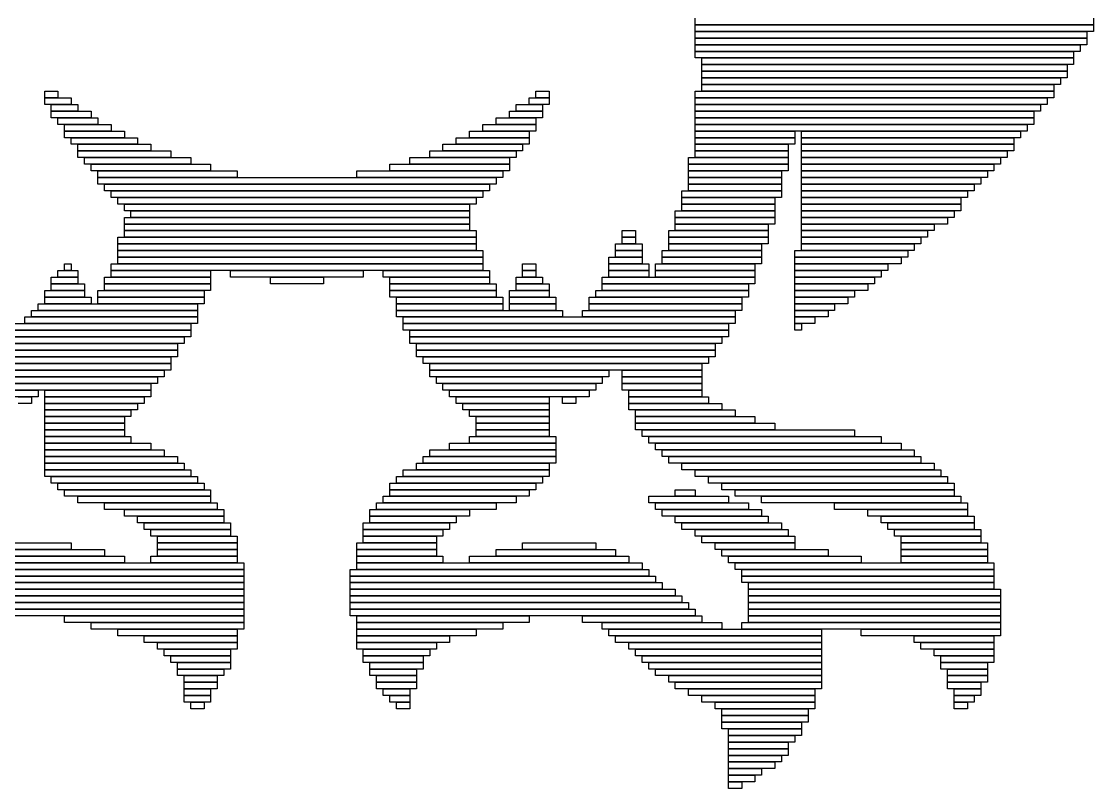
# Model space of a CAD drawing. Extents: x 92 to 1005, y 17 to 1009.
# Drawn here: x 726.5 to 888, y 17 to 132.5 of the extents above; entities that cross this region are included whole.
import ezdxf

# ---------------------------------------------------------------- set-up
doc = ezdxf.new("R2010")
doc.units = 0

msp = doc.modelspace()

# ---------------------------------------------------------------- linework, layer by layer
for p, q in [((828, 132), (828, 133)), ((888, 133), (888, 132)), ((888, 132), (828, 132)), ((828, 132), (888, 132)), ((828, 131), (828, 132)), ((888, 131), (828, 131)), ((828, 131), (887, 131)), ((828, 130), (828, 131)), ((887, 131), (887, 130)), ((888, 132), (888, 131)), ((887, 130), (828, 130)), ((828, 130), (887, 130)), ((828, 129), (828, 130)), ((887, 130), (887, 129)), ((887, 129), (828, 129)), ((828, 129), (886, 129)), ((828, 128), (828, 129)), ((886, 128), (828, 128)), ((828, 128), (885, 128)), ((828, 127), (828, 128)), ((885, 128), (885, 127)), ((886, 129), (886, 128)), ((885, 127), (828, 127)), ((829, 127), (885, 127)), ((829, 126), (829, 127)), ((885, 126), (829, 126)), ((829, 126), (884, 126)), ((829, 125), (829, 126)), ((884, 126), (884, 125)), ((885, 127), (885, 126)), ((884, 125), (829, 125)), ((829, 125), (884, 125)), ((829, 124), (829, 125)), ((884, 125), (884, 124)), ((884, 124), (829, 124)), ((829, 124), (883, 124)), ((829, 123), (829, 124)), ((883, 123), (829, 123)), ((829, 123), (882, 123)), ((829, 122), (829, 123)), ((882, 123), (882, 122)), ((883, 124), (883, 123)), ((730, 122), (732, 122)), ((730, 121), (730, 122)), ((732, 122), (732, 121)), ((804, 122), (806, 122)), ((804, 121), (804, 122)), ((806, 122), (806, 121)), ((828, 122), (882, 122)), ((828, 121), (828, 122)), ((882, 122), (829, 122)), ((882, 122), (882, 121)), ((732, 121), (730, 121)), ((730, 121), (734, 121)), ((730, 120), (730, 121)), ((734, 120), (730, 120)), ((731, 120), (735, 120)), ((731, 119), (731, 120)), ((734, 121), (734, 120)), ((735, 120), (735, 119)), ((801, 120), (805, 120)), ((801, 119), (801, 120)), ((803, 121), (806, 121)), ((803, 120), (803, 121)), ((806, 120), (803, 120)), ((806, 121), (804, 121)), ((805, 120), (805, 119)), ((806, 121), (806, 120)), ((882, 121), (828, 121)), ((828, 121), (881, 121)), ((828, 120), (828, 121)), ((881, 120), (828, 120)), ((828, 120), (880, 120)), ((828, 119), (828, 120)), ((880, 120), (880, 119)), ((881, 121), (881, 120)), ((735, 119), (731, 119)), ((731, 119), (737, 119)), ((731, 118), (731, 119)), ((737, 118), (731, 118)), ((732, 118), (738, 118)), ((732, 117), (732, 118)), ((737, 119), (737, 118)), ((738, 118), (738, 117)), ((798, 118), (804, 118)), ((798, 117), (798, 118)), ((800, 119), (805, 119)), ((800, 118), (800, 119)), ((805, 118), (800, 118)), ((805, 119), (801, 119)), ((804, 118), (804, 117)), ((805, 119), (805, 118)), ((880, 119), (828, 119)), ((828, 119), (879, 119)), ((828, 118), (828, 119)), ((879, 118), (828, 118)), ((828, 118), (879, 118)), ((828, 117), (828, 118)), ((879, 119), (879, 118)), ((879, 118), (879, 117)), ((738, 117), (732, 117)), ((733, 117), (740, 117)), ((733, 116), (733, 117)), ((740, 117), (740, 116)), ((796, 117), (804, 117)), ((796, 116), (796, 117)), ((804, 117), (798, 117)), ((804, 117), (804, 116)), ((879, 117), (828, 117)), ((828, 117), (878, 117)), ((828, 116), (828, 117)), ((878, 117), (878, 116)), ((740, 116), (733, 116)), ((733, 116), (742, 116)), ((733, 115), (733, 116)), ((742, 115), (733, 115)), ((734, 115), (744, 115)), ((734, 114), (734, 115)), ((742, 116), (742, 115)), ((744, 115), (744, 114)), ((792, 115), (803, 115)), ((792, 114), (792, 115)), ((794, 116), (803, 116)), ((794, 115), (794, 116)), ((803, 115), (794, 115)), ((804, 116), (796, 116)), ((803, 116), (803, 115)), ((803, 115), (803, 114)), ((878, 116), (828, 116)), ((828, 116), (843, 116)), ((828, 115), (828, 116)), ((843, 115), (828, 115)), ((828, 115), (843, 115)), ((828, 114), (828, 115)), ((843, 116), (843, 115)), ((843, 115), (843, 114)), ((844, 116), (877, 116)), ((844, 115), (844, 116)), ((877, 115), (844, 115)), ((844, 115), (876, 115)), ((844, 114), (844, 115)), ((876, 115), (876, 114)), ((877, 116), (877, 115)), ((744, 114), (734, 114)), ((735, 114), (746, 114)), ((735, 113), (735, 114)), ((746, 114), (746, 113)), ((790, 114), (802, 114)), ((790, 113), (790, 114)), ((803, 114), (792, 114)), ((802, 114), (802, 113)), ((843, 114), (828, 114)), ((828, 114), (842, 114)), ((828, 113), (828, 114)), ((842, 114), (842, 113)), ((876, 114), (844, 114)), ((844, 114), (876, 114)), ((844, 113), (844, 114)), ((876, 114), (876, 113)), ((746, 113), (735, 113)), ((735, 113), (749, 113)), ((735, 112), (735, 113)), ((749, 112), (735, 112)), ((736, 112), (752, 112)), ((736, 111), (736, 112)), ((749, 113), (749, 112)), ((752, 112), (752, 111)), ((785, 112), (800, 112)), ((785, 111), (785, 112)), ((788, 113), (801, 113)), ((788, 112), (788, 113)), ((801, 112), (788, 112)), ((802, 113), (790, 113)), ((800, 112), (800, 111)), ((801, 113), (801, 112)), ((827, 112), (842, 112)), ((827, 111), (827, 112)), ((842, 113), (828, 113)), ((828, 113), (842, 113)), ((828, 112), (828, 113)), ((842, 112), (828, 112)), ((842, 113), (842, 112)), ((842, 112), (842, 111)), ((876, 113), (844, 113)), ((844, 113), (875, 113)), ((844, 112), (844, 113)), ((875, 112), (844, 112)), ((844, 112), (874, 112)), ((844, 111), (844, 112)), ((874, 112), (874, 111)), ((875, 113), (875, 112)), ((752, 111), (736, 111)), ((737, 111), (755, 111)), ((737, 110), (737, 111)), ((755, 110), (737, 110)), ((738, 110), (759, 110)), ((738, 109), (738, 110)), ((755, 111), (755, 110)), ((759, 110), (759, 109)), ((777, 110), (799, 110)), ((777, 109), (777, 110)), ((782, 111), (800, 111)), ((782, 110), (782, 111)), ((800, 110), (782, 110)), ((800, 111), (785, 111)), ((799, 110), (799, 109)), ((800, 111), (800, 110)), ((842, 111), (827, 111)), ((827, 111), (842, 111)), ((827, 110), (827, 111)), ((842, 110), (827, 110)), ((827, 110), (841, 110)), ((827, 109), (827, 110)), ((841, 110), (841, 109)), ((842, 111), (842, 110)), ((874, 111), (844, 111)), ((844, 111), (873, 111)), ((844, 110), (844, 111)), ((873, 110), (844, 110)), ((844, 110), (872, 110)), ((844, 109), (844, 110)), ((872, 110), (872, 109)), ((873, 111), (873, 110)), ((759, 109), (738, 109)), ((738, 109), (798, 109)), ((738, 108), (738, 109)), ((799, 109), (777, 109)), ((798, 109), (798, 108)), ((841, 109), (827, 109)), ((827, 109), (841, 109)), ((827, 108), (827, 109)), ((841, 109), (841, 108)), ((872, 109), (844, 109)), ((844, 109), (871, 109)), ((844, 108), (844, 109)), ((871, 109), (871, 108)), ((798, 108), (738, 108)), ((739, 108), (797, 108)), ((739, 107), (739, 108)), ((797, 107), (739, 107)), ((740, 107), (796, 107)), ((740, 106), (740, 107)), ((796, 107), (796, 106)), ((797, 108), (797, 107)), ((826, 107), (841, 107)), ((826, 106), (826, 107)), ((841, 108), (827, 108)), ((827, 108), (841, 108)), ((827, 107), (827, 108)), ((841, 107), (827, 107)), ((841, 108), (841, 107)), ((841, 107), (841, 106)), ((871, 108), (844, 108)), ((844, 108), (870, 108)), ((844, 107), (844, 108)), ((870, 107), (844, 107)), ((844, 107), (869, 107)), ((844, 106), (844, 107)), ((869, 107), (869, 106)), ((870, 108), (870, 107)), ((796, 106), (740, 106)), ((741, 106), (795, 106)), ((741, 105), (741, 106)), ((795, 105), (741, 105)), ((742, 105), (794, 105)), ((742, 104), (742, 105)), ((794, 105), (794, 104)), ((795, 106), (795, 105)), ((841, 106), (826, 106)), ((826, 106), (840, 106)), ((826, 105), (826, 106)), ((840, 105), (826, 105)), ((826, 105), (840, 105)), ((826, 104), (826, 105)), ((840, 106), (840, 105)), ((840, 105), (840, 104)), ((869, 106), (844, 106)), ((844, 106), (868, 106)), ((844, 105), (844, 106)), ((868, 105), (844, 105)), ((844, 105), (868, 105)), ((844, 104), (844, 105)), ((868, 106), (868, 105)), ((868, 105), (868, 104)), ((794, 104), (742, 104)), ((743, 104), (794, 104)), ((743, 103), (743, 104)), ((794, 104), (794, 103)), ((825, 104), (840, 104)), ((825, 103), (825, 104)), ((840, 104), (826, 104)), ((840, 104), (840, 103)), ((868, 104), (844, 104)), ((844, 104), (867, 104)), ((844, 103), (844, 104)), ((867, 104), (867, 103)), ((742, 103), (794, 103)), ((742, 102), (742, 103)), ((794, 102), (742, 102)), ((742, 102), (794, 102)), ((742, 101), (742, 102)), ((794, 103), (743, 103)), ((794, 103), (794, 102)), ((794, 102), (794, 101)), ((840, 103), (825, 103)), ((825, 103), (840, 103)), ((825, 102), (825, 103)), ((840, 102), (825, 102)), ((825, 102), (839, 102)), ((825, 101), (825, 102)), ((839, 102), (839, 101)), ((840, 103), (840, 102)), ((867, 103), (844, 103)), ((844, 103), (866, 103)), ((844, 102), (844, 103)), ((866, 102), (844, 102)), ((844, 102), (864, 102)), ((844, 101), (844, 102)), ((864, 102), (864, 101)), ((866, 103), (866, 102)), ((794, 101), (742, 101)), ((742, 101), (795, 101)), ((742, 100), (742, 101)), ((795, 101), (795, 100)), ((817, 101), (819, 101)), ((817, 100), (817, 101)), ((819, 101), (819, 100)), ((824, 101), (839, 101)), ((824, 100), (824, 101)), ((839, 101), (825, 101)), ((839, 101), (839, 100)), ((864, 101), (844, 101)), ((844, 101), (863, 101)), ((844, 100), (844, 101)), ((863, 101), (863, 100)), ((741, 100), (795, 100)), ((741, 99), (741, 100)), ((795, 99), (741, 99)), ((741, 99), (795, 99)), ((741, 98), (741, 99)), ((795, 100), (742, 100)), ((795, 100), (795, 99)), ((795, 99), (795, 98)), ((816, 99), (820, 99)), ((816, 98), (816, 99)), ((819, 100), (817, 100)), ((817, 100), (819, 100)), ((817, 99), (817, 100)), ((819, 99), (817, 99)), ((819, 100), (819, 99)), ((820, 99), (820, 98)), ((839, 100), (824, 100)), ((824, 100), (839, 100)), ((824, 99), (824, 100)), ((839, 99), (824, 99)), ((824, 99), (838, 99)), ((824, 98), (824, 99)), ((838, 99), (838, 98)), ((839, 100), (839, 99)), ((863, 100), (844, 100)), ((844, 100), (862, 100)), ((844, 99), (844, 100)), ((862, 99), (844, 99)), ((844, 99), (861, 99)), ((844, 98), (844, 99)), ((861, 99), (861, 98)), ((862, 100), (862, 99)), ((795, 98), (741, 98)), ((741, 98), (796, 98)), ((741, 97), (741, 98)), ((796, 97), (741, 97)), ((741, 97), (796, 97)), ((741, 96), (741, 97)), ((796, 98), (796, 97)), ((796, 97), (796, 96)), ((815, 97), (820, 97)), ((815, 96), (815, 97)), ((820, 98), (816, 98)), ((816, 98), (820, 98)), ((816, 97), (816, 98)), ((820, 97), (816, 97)), ((820, 98), (820, 97)), ((820, 97), (820, 96)), ((823, 98), (838, 98)), ((823, 97), (823, 98)), ((838, 97), (823, 97)), ((823, 97), (838, 97)), ((823, 96), (823, 97)), ((838, 98), (824, 98)), ((838, 98), (838, 97)), ((838, 97), (838, 96)), ((843, 98), (860, 98)), ((843, 97), (843, 98)), ((860, 97), (843, 97)), ((843, 97), (859, 97)), ((843, 96), (843, 97)), ((861, 98), (844, 98)), ((859, 97), (859, 96)), ((860, 98), (860, 97)), ((733, 96), (734, 96)), ((733, 95), (733, 96)), ((734, 96), (734, 95)), ((740, 96), (796, 96)), ((740, 95), (740, 96)), ((796, 96), (741, 96)), ((796, 96), (796, 95)), ((802, 96), (804, 96)), ((802, 95), (802, 96)), ((804, 96), (804, 95)), ((820, 96), (815, 96)), ((815, 96), (821, 96)), ((815, 95), (815, 96)), ((821, 96), (821, 95)), ((822, 96), (837, 96)), ((822, 95), (822, 96)), ((838, 96), (823, 96)), ((837, 96), (837, 95)), ((859, 96), (843, 96)), ((843, 96), (857, 96)), ((843, 95), (843, 96)), ((857, 96), (857, 95)), ((731, 94), (735, 94)), ((731, 93), (731, 94)), ((732, 95), (735, 95)), ((732, 94), (732, 95)), ((735, 94), (732, 94)), ((734, 95), (733, 95)), ((735, 95), (735, 94)), ((735, 94), (735, 93)), ((739, 94), (755, 94)), ((739, 93), (739, 94)), ((796, 95), (740, 95)), ((740, 95), (755, 95)), ((740, 94), (740, 95)), ((755, 94), (740, 94)), ((755, 95), (755, 94)), ((755, 94), (755, 93)), ((758, 95), (778, 95)), ((758, 94), (758, 95)), ((778, 94), (758, 94)), ((764, 94), (772, 94)), ((764, 93), (764, 94)), ((772, 94), (772, 93)), ((778, 95), (778, 94)), ((781, 95), (797, 95)), ((781, 94), (781, 95)), ((797, 94), (781, 94)), ((782, 94), (797, 94)), ((782, 93), (782, 94)), ((797, 95), (797, 94)), ((797, 94), (797, 93)), ((801, 94), (805, 94)), ((801, 93), (801, 94)), ((804, 95), (802, 95)), ((802, 95), (804, 95)), ((802, 94), (802, 95)), ((804, 94), (802, 94)), ((804, 95), (804, 94)), ((805, 94), (805, 93)), ((814, 94), (837, 94)), ((814, 93), (814, 94)), ((821, 95), (815, 95)), ((815, 95), (821, 95)), ((815, 94), (815, 95)), ((821, 94), (815, 94)), ((821, 95), (821, 94)), ((837, 95), (822, 95)), ((822, 95), (837, 95)), ((822, 94), (822, 95)), ((837, 94), (822, 94)), ((837, 95), (837, 94)), ((837, 94), (837, 93)), ((857, 95), (843, 95)), ((843, 95), (856, 95)), ((843, 94), (843, 95)), ((856, 94), (843, 94)), ((843, 94), (855, 94)), ((843, 93), (843, 94)), ((855, 94), (855, 93)), ((856, 95), (856, 94)), ((735, 93), (731, 93)), ((731, 93), (736, 93)), ((731, 92), (731, 93)), ((736, 93), (736, 92)), ((755, 93), (739, 93)), ((739, 93), (755, 93)), ((739, 92), (739, 93)), ((755, 93), (755, 92)), ((772, 93), (764, 93)), ((797, 93), (782, 93)), ((782, 93), (798, 93)), ((782, 92), (782, 93)), ((798, 93), (798, 92)), ((805, 93), (801, 93)), ((801, 93), (806, 93)), ((801, 92), (801, 93)), ((806, 93), (806, 92)), ((837, 93), (814, 93)), ((814, 93), (836, 93)), ((814, 92), (814, 93)), ((836, 93), (836, 92)), ((855, 93), (843, 93)), ((843, 93), (854, 93)), ((843, 92), (843, 93)), ((854, 93), (854, 92)), ((730, 92), (736, 92)), ((730, 91), (730, 92)), ((736, 91), (730, 91)), ((730, 91), (737, 91)), ((730, 90), (730, 91)), ((736, 92), (731, 92)), ((736, 92), (736, 91)), ((737, 91), (737, 90)), ((738, 92), (754, 92)), ((738, 91), (738, 92)), ((754, 91), (738, 91)), ((738, 91), (754, 91)), ((738, 90), (738, 91)), ((755, 92), (739, 92)), ((754, 92), (754, 91)), ((754, 91), (754, 90)), ((798, 92), (782, 92)), ((782, 92), (798, 92)), ((782, 91), (782, 92)), ((798, 91), (782, 91)), ((783, 91), (799, 91)), ((783, 90), (783, 91)), ((798, 92), (798, 91)), ((799, 91), (799, 90)), ((800, 92), (806, 92)), ((800, 91), (800, 92)), ((806, 91), (800, 91)), ((800, 91), (807, 91)), ((800, 90), (800, 91)), ((806, 92), (801, 92)), ((806, 92), (806, 91)), ((807, 91), (807, 90)), ((812, 91), (835, 91)), ((812, 90), (812, 91)), ((813, 92), (836, 92)), ((813, 91), (813, 92)), ((836, 91), (813, 91)), ((836, 92), (814, 92)), ((835, 91), (835, 90)), ((836, 92), (836, 91)), ((854, 92), (843, 92)), ((843, 92), (852, 92)), ((843, 91), (843, 92)), ((852, 91), (843, 91)), ((843, 91), (851, 91)), ((843, 90), (843, 91)), ((851, 91), (851, 90)), ((852, 92), (852, 91)), ((728, 89), (753, 89)), ((728, 88), (728, 89)), ((729, 90), (753, 90)), ((729, 89), (729, 90)), ((753, 89), (729, 89)), ((737, 90), (730, 90)), ((754, 90), (738, 90)), ((753, 90), (753, 89)), ((753, 89), (753, 88)), ((799, 90), (783, 90)), ((783, 90), (799, 90)), ((783, 89), (783, 90)), ((799, 89), (783, 89)), ((783, 89), (808, 89)), ((783, 88), (783, 89)), ((799, 90), (799, 89)), ((807, 90), (800, 90)), ((800, 90), (807, 90)), ((800, 89), (800, 90)), ((807, 89), (800, 89)), ((807, 90), (807, 89)), ((808, 89), (808, 88)), ((811, 89), (834, 89)), ((811, 88), (811, 89)), ((835, 90), (812, 90)), ((812, 90), (835, 90)), ((812, 89), (812, 90)), ((835, 89), (812, 89)), ((834, 89), (834, 88)), ((835, 90), (835, 89)), ((851, 90), (843, 90)), ((843, 90), (849, 90)), ((843, 89), (843, 90)), ((849, 89), (843, 89)), ((843, 89), (848, 89)), ((843, 88), (843, 89)), ((848, 89), (848, 88)), ((849, 90), (849, 89)), ((727, 88), (753, 88)), ((727, 87), (727, 88)), ((753, 88), (728, 88)), ((753, 88), (753, 87)), ((808, 88), (783, 88)), ((784, 88), (834, 88)), ((784, 87), (784, 88)), ((834, 88), (811, 88)), ((834, 88), (834, 87)), ((848, 88), (843, 88)), ((843, 88), (846, 88)), ((843, 87), (843, 88)), ((846, 88), (846, 87)), ((703, 87), (752, 87)), ((752, 86), (703, 86)), ((704, 86), (752, 86)), ((753, 87), (727, 87)), ((752, 87), (752, 86)), ((752, 86), (752, 85)), ((834, 87), (784, 87)), ((784, 87), (833, 87)), ((784, 86), (784, 87)), ((833, 86), (784, 86)), ((785, 86), (833, 86)), ((785, 85), (785, 86)), ((833, 87), (833, 86)), ((833, 86), (833, 85)), ((846, 87), (843, 87)), ((843, 87), (844, 87)), ((843, 86), (843, 87)), ((844, 86), (843, 86)), ((844, 87), (844, 86)), ((752, 85), (704, 85)), ((704, 85), (751, 85)), ((751, 84), (704, 84)), ((705, 84), (750, 84)), ((750, 84), (750, 83)), ((751, 85), (751, 84)), ((833, 85), (785, 85)), ((785, 85), (832, 85)), ((785, 84), (785, 85)), ((832, 84), (785, 84)), ((786, 84), (831, 84)), ((786, 83), (786, 84)), ((831, 84), (831, 83)), ((832, 85), (832, 84)), ((750, 83), (705, 83)), ((706, 83), (750, 83)), ((750, 83), (750, 82)), ((831, 83), (786, 83)), ((786, 83), (831, 83)), ((786, 82), (786, 83)), ((831, 83), (831, 82)), ((750, 82), (706, 82)), ((706, 82), (749, 82)), ((749, 81), (706, 81)), ((707, 81), (749, 81)), ((749, 82), (749, 81)), ((749, 81), (749, 80)), ((831, 82), (786, 82)), ((787, 82), (830, 82)), ((787, 81), (787, 82)), ((830, 81), (787, 81)), ((788, 81), (829, 81)), ((788, 80), (788, 81)), ((829, 81), (829, 80)), ((830, 82), (830, 81)), ((749, 80), (707, 80)), ((721, 80), (748, 80)), ((748, 80), (748, 79)), ((829, 80), (788, 80)), ((788, 80), (815, 80)), ((788, 79), (788, 80)), ((815, 80), (815, 79)), ((817, 80), (829, 80)), ((817, 79), (817, 80)), ((829, 80), (829, 79)), ((748, 79), (721, 79)), ((722, 79), (747, 79)), ((747, 78), (722, 78)), ((723, 78), (746, 78)), ((746, 78), (746, 77)), ((747, 79), (747, 78)), ((815, 79), (788, 79)), ((789, 79), (814, 79)), ((789, 78), (789, 79)), ((814, 78), (789, 78)), ((790, 78), (813, 78)), ((790, 77), (790, 78)), ((813, 78), (813, 77)), ((814, 79), (814, 78)), ((829, 79), (817, 79)), ((817, 79), (829, 79)), ((817, 78), (817, 79)), ((829, 78), (817, 78)), ((817, 78), (829, 78)), ((817, 77), (817, 78)), ((829, 79), (829, 78)), ((829, 78), (829, 77)), ((746, 77), (723, 77)), ((725, 77), (729, 77)), ((729, 76), (725, 76)), ((726, 76), (728, 76)), ((728, 76), (728, 75)), ((729, 77), (729, 76)), ((730, 77), (746, 77)), ((730, 76), (730, 77)), ((746, 76), (730, 76)), ((730, 76), (745, 76)), ((730, 75), (730, 76)), ((745, 76), (745, 75)), ((746, 77), (746, 76)), ((813, 77), (790, 77)), ((791, 77), (812, 77)), ((791, 76), (791, 77)), ((812, 76), (791, 76)), ((792, 76), (806, 76)), ((792, 75), (792, 76)), ((806, 76), (806, 75)), ((808, 76), (810, 76)), ((808, 75), (808, 76)), ((810, 76), (810, 75)), ((812, 77), (812, 76)), ((829, 77), (817, 77)), ((818, 77), (829, 77)), ((818, 76), (818, 77)), ((829, 76), (818, 76)), ((818, 76), (830, 76)), ((818, 75), (818, 76)), ((829, 77), (829, 76)), ((830, 76), (830, 75)), ((728, 75), (726, 75)), ((745, 75), (730, 75)), ((730, 75), (744, 75)), ((730, 74), (730, 75)), ((744, 75), (744, 74)), ((806, 75), (792, 75)), ((793, 75), (806, 75)), ((793, 74), (793, 75)), ((806, 75), (806, 74)), ((810, 75), (808, 75)), ((830, 75), (818, 75)), ((818, 75), (832, 75)), ((818, 74), (818, 75)), ((832, 75), (832, 74)), ((744, 74), (730, 74)), ((730, 74), (743, 74)), ((730, 73), (730, 74)), ((743, 73), (730, 73)), ((730, 73), (742, 73)), ((730, 72), (730, 73)), ((742, 73), (742, 72)), ((743, 74), (743, 73)), ((806, 74), (793, 74)), ((794, 74), (806, 74)), ((794, 73), (794, 74)), ((806, 73), (794, 73)), ((795, 73), (806, 73)), ((795, 72), (795, 73)), ((806, 74), (806, 73)), ((806, 73), (806, 72)), ((832, 74), (818, 74)), ((819, 74), (834, 74)), ((819, 73), (819, 74)), ((834, 73), (819, 73)), ((819, 73), (837, 73)), ((819, 72), (819, 73)), ((834, 74), (834, 73)), ((837, 73), (837, 72)), ((742, 72), (730, 72)), ((730, 72), (742, 72)), ((730, 71), (730, 72)), ((742, 72), (742, 71)), ((806, 72), (795, 72)), ((795, 72), (806, 72)), ((795, 71), (795, 72)), ((806, 72), (806, 71)), ((837, 72), (819, 72)), ((819, 72), (840, 72)), ((819, 71), (819, 72)), ((840, 72), (840, 71)), ((742, 71), (730, 71)), ((730, 71), (742, 71)), ((730, 70), (730, 71)), ((742, 70), (730, 70)), ((730, 70), (743, 70)), ((730, 69), (730, 70)), ((742, 71), (742, 70)), ((743, 70), (743, 69)), ((794, 70), (807, 70)), ((794, 69), (794, 70)), ((806, 71), (795, 71)), ((795, 71), (806, 71)), ((795, 70), (795, 71)), ((806, 70), (795, 70)), ((806, 71), (806, 70)), ((807, 70), (807, 69)), ((840, 71), (819, 71)), ((820, 71), (852, 71)), ((820, 70), (820, 71)), ((852, 70), (820, 70)), ((821, 70), (856, 70)), ((821, 69), (821, 70)), ((852, 71), (852, 70)), ((856, 70), (856, 69)), ((743, 69), (730, 69)), ((730, 69), (746, 69)), ((730, 68), (730, 69)), ((746, 68), (730, 68)), ((730, 68), (748, 68)), ((730, 67), (730, 68)), ((746, 69), (746, 68)), ((748, 68), (748, 67)), ((788, 68), (807, 68)), ((788, 67), (788, 68)), ((791, 69), (807, 69)), ((791, 68), (791, 69)), ((807, 68), (791, 68)), ((807, 69), (794, 69)), ((807, 69), (807, 68)), ((807, 68), (807, 67)), ((856, 69), (821, 69)), ((822, 69), (859, 69)), ((822, 68), (822, 69)), ((859, 68), (822, 68)), ((823, 68), (861, 68)), ((823, 67), (823, 68)), ((859, 69), (859, 68)), ((861, 68), (861, 67)), ((748, 67), (730, 67)), ((730, 67), (750, 67)), ((730, 66), (730, 67)), ((750, 67), (750, 66)), ((787, 67), (807, 67)), ((787, 66), (787, 67)), ((807, 67), (788, 67)), ((807, 67), (807, 66)), ((861, 67), (823, 67)), ((824, 67), (862, 67)), ((824, 66), (824, 67)), ((862, 67), (862, 66)), ((750, 66), (730, 66)), ((730, 66), (751, 66)), ((730, 65), (730, 66)), ((751, 65), (730, 65)), ((730, 65), (752, 65)), ((730, 64), (730, 65)), ((751, 66), (751, 65)), ((752, 65), (752, 64)), ((784, 65), (806, 65)), ((784, 64), (784, 65)), ((786, 66), (806, 66)), ((786, 65), (786, 66)), ((806, 65), (786, 65)), ((807, 66), (787, 66)), ((806, 66), (806, 65)), ((806, 65), (806, 64)), ((862, 66), (824, 66)), ((826, 66), (864, 66)), ((826, 65), (826, 66)), ((864, 65), (826, 65)), ((828, 65), (865, 65)), ((828, 64), (828, 65)), ((864, 66), (864, 65)), ((865, 65), (865, 64)), ((752, 64), (730, 64)), ((731, 64), (753, 64)), ((731, 63), (731, 64)), ((753, 63), (731, 63)), ((732, 63), (754, 63)), ((732, 62), (732, 63)), ((753, 64), (753, 63)), ((754, 63), (754, 62)), ((782, 63), (804, 63)), ((782, 62), (782, 63)), ((783, 64), (805, 64)), ((783, 63), (783, 64)), ((805, 63), (783, 63)), ((806, 64), (784, 64)), ((804, 63), (804, 62)), ((805, 64), (805, 63)), ((865, 64), (828, 64)), ((830, 64), (866, 64)), ((830, 63), (830, 64)), ((866, 63), (830, 63)), ((832, 63), (867, 63)), ((832, 62), (832, 63)), ((866, 64), (866, 63)), ((867, 63), (867, 62)), ((754, 62), (732, 62)), ((733, 62), (755, 62)), ((733, 61), (733, 62)), ((755, 62), (755, 61)), ((804, 62), (782, 62)), ((782, 62), (803, 62)), ((782, 61), (782, 62)), ((803, 62), (803, 61)), ((825, 62), (828, 62)), ((825, 61), (825, 62)), ((828, 62), (828, 61)), ((867, 62), (832, 62)), ((834, 62), (867, 62)), ((834, 61), (834, 62)), ((867, 62), (867, 61)), ((755, 61), (733, 61)), ((735, 61), (755, 61)), ((735, 60), (735, 61)), ((755, 60), (735, 60)), ((739, 60), (756, 60)), ((739, 59), (739, 60)), ((755, 61), (755, 60)), ((756, 60), (756, 59)), ((780, 60), (798, 60)), ((780, 59), (780, 60)), ((781, 61), (801, 61)), ((781, 60), (781, 61)), ((801, 60), (781, 60)), ((803, 61), (782, 61)), ((798, 60), (798, 59)), ((801, 61), (801, 60)), ((821, 61), (833, 61)), ((821, 60), (821, 61)), ((833, 60), (821, 60)), ((822, 60), (836, 60)), ((822, 59), (822, 60)), ((828, 61), (825, 61)), ((833, 61), (833, 60)), ((867, 61), (834, 61)), ((836, 60), (836, 59)), ((838, 61), (868, 61)), ((838, 60), (838, 61)), ((868, 60), (838, 60)), ((849, 60), (869, 60)), ((849, 59), (849, 60)), ((868, 61), (868, 60)), ((869, 60), (869, 59)), ((756, 59), (739, 59)), ((742, 59), (757, 59)), ((742, 58), (742, 59)), ((757, 59), (757, 58)), ((779, 59), (794, 59)), ((779, 58), (779, 59)), ((798, 59), (780, 59)), ((794, 59), (794, 58)), ((836, 59), (822, 59)), ((823, 59), (838, 59)), ((823, 58), (823, 59)), ((838, 59), (838, 58)), ((869, 59), (849, 59)), ((854, 59), (869, 59)), ((854, 58), (854, 59)), ((869, 59), (869, 58)), ((757, 58), (742, 58)), ((744, 58), (757, 58)), ((744, 57), (744, 58)), ((757, 57), (744, 57)), ((745, 57), (758, 57)), ((745, 56), (745, 57)), ((757, 58), (757, 57)), ((758, 57), (758, 56)), ((778, 57), (791, 57)), ((778, 56), (778, 57)), ((794, 58), (779, 58)), ((779, 58), (792, 58)), ((779, 57), (779, 58)), ((792, 57), (779, 57)), ((791, 57), (791, 56)), ((792, 58), (792, 57)), ((838, 58), (823, 58)), ((825, 58), (839, 58)), ((825, 57), (825, 58)), ((839, 57), (825, 57)), ((826, 57), (841, 57)), ((826, 56), (826, 57)), ((839, 58), (839, 57)), ((841, 57), (841, 56)), ((869, 58), (854, 58)), ((856, 58), (870, 58)), ((856, 57), (856, 58)), ((870, 57), (856, 57)), ((857, 57), (870, 57)), ((857, 56), (857, 57)), ((870, 58), (870, 57)), ((870, 57), (870, 56)), ((758, 56), (745, 56)), ((746, 56), (758, 56)), ((746, 55), (746, 56)), ((758, 55), (746, 55)), ((747, 55), (759, 55)), ((747, 54), (747, 55)), ((758, 56), (758, 55)), ((759, 55), (759, 54)), ((791, 56), (778, 56)), ((778, 56), (790, 56)), ((778, 55), (778, 56)), ((790, 55), (778, 55)), ((778, 55), (789, 55)), ((778, 54), (778, 55)), ((789, 55), (789, 54)), ((790, 56), (790, 55)), ((841, 56), (826, 56)), ((828, 56), (842, 56)), ((828, 55), (828, 56)), ((842, 55), (828, 55)), ((829, 55), (843, 55)), ((829, 54), (829, 55)), ((842, 56), (842, 55)), ((843, 55), (843, 54)), ((870, 56), (857, 56)), ((858, 56), (871, 56)), ((858, 55), (858, 56)), ((871, 55), (858, 55)), ((859, 55), (871, 55)), ((859, 54), (859, 55)), ((871, 56), (871, 55)), ((871, 55), (871, 54)), ((724, 54), (734, 54)), ((734, 54), (734, 53)), ((759, 54), (747, 54)), ((747, 54), (759, 54)), ((747, 53), (747, 54)), ((759, 54), (759, 53)), ((777, 54), (789, 54)), ((777, 53), (777, 54)), ((789, 54), (778, 54)), ((789, 54), (789, 53)), ((802, 54), (813, 54)), ((802, 53), (802, 54)), ((813, 54), (813, 53)), ((843, 54), (829, 54)), ((831, 54), (843, 54)), ((831, 53), (831, 54)), ((843, 54), (843, 53)), ((871, 54), (859, 54)), ((859, 54), (872, 54)), ((859, 53), (859, 54)), ((872, 54), (872, 53)), ((719, 52), (742, 52)), ((721, 53), (739, 53)), ((739, 52), (721, 52)), ((734, 53), (724, 53)), ((739, 53), (739, 52)), ((742, 52), (742, 51)), ((746, 52), (759, 52)), ((746, 51), (746, 52)), ((759, 53), (747, 53)), ((747, 53), (759, 53)), ((747, 52), (747, 53)), ((759, 52), (747, 52)), ((759, 53), (759, 52)), ((759, 52), (759, 51)), ((789, 53), (777, 53)), ((777, 53), (789, 53)), ((777, 52), (777, 53)), ((789, 52), (777, 52)), ((777, 52), (790, 52)), ((777, 51), (777, 52)), ((789, 53), (789, 52)), ((790, 52), (790, 51)), ((794, 52), (818, 52)), ((794, 51), (794, 52)), ((798, 53), (816, 53)), ((798, 52), (798, 53)), ((816, 52), (798, 52)), ((813, 53), (802, 53)), ((816, 53), (816, 52)), ((818, 52), (818, 51)), ((843, 53), (831, 53)), ((832, 53), (848, 53)), ((832, 52), (832, 53)), ((848, 52), (832, 52)), ((833, 52), (853, 52)), ((833, 51), (833, 52)), ((848, 53), (848, 52)), ((853, 52), (853, 51)), ((872, 53), (859, 53)), ((859, 53), (872, 53)), ((859, 52), (859, 53)), ((872, 52), (859, 52)), ((859, 52), (872, 52)), ((859, 51), (859, 52)), ((872, 53), (872, 52)), ((872, 52), (872, 51)), ((717, 51), (760, 51)), ((742, 51), (719, 51)), ((759, 51), (746, 51)), ((760, 51), (760, 50)), ((790, 51), (777, 51)), ((777, 51), (820, 51)), ((777, 50), (777, 51)), ((818, 51), (794, 51)), ((820, 51), (820, 50)), ((853, 51), (833, 51)), ((834, 51), (873, 51)), ((834, 50), (834, 51)), ((872, 51), (859, 51)), ((873, 51), (873, 50)), ((714, 49), (760, 49)), ((716, 50), (760, 50)), ((760, 49), (716, 49)), ((760, 50), (717, 50)), ((760, 50), (760, 49)), ((760, 49), (760, 48)), ((776, 50), (821, 50)), ((776, 49), (776, 50)), ((821, 49), (776, 49)), ((776, 49), (822, 49)), ((776, 48), (776, 49)), ((820, 50), (777, 50)), ((821, 50), (821, 49)), ((822, 49), (822, 48)), ((873, 50), (834, 50)), ((835, 50), (873, 50)), ((835, 49), (835, 50)), ((873, 49), (835, 49)), ((835, 49), (873, 49)), ((835, 48), (835, 49)), ((873, 50), (873, 49)), ((873, 49), (873, 48)), ((712, 47), (760, 47)), ((713, 48), (760, 48)), ((760, 47), (713, 47)), ((760, 48), (714, 48)), ((760, 48), (760, 47)), ((760, 47), (760, 46)), ((822, 48), (776, 48)), ((776, 48), (823, 48)), ((776, 47), (776, 48)), ((823, 47), (776, 47)), ((776, 47), (825, 47)), ((776, 46), (776, 47)), ((823, 48), (823, 47)), ((825, 47), (825, 46)), ((873, 48), (835, 48)), ((836, 48), (873, 48)), ((836, 47), (836, 48)), ((873, 47), (836, 47)), ((836, 47), (874, 47)), ((836, 46), (836, 47)), ((873, 48), (873, 47)), ((874, 47), (874, 46)), ((711, 46), (760, 46)), ((760, 46), (712, 46)), ((760, 46), (760, 45)), ((825, 46), (776, 46)), ((776, 46), (826, 46)), ((776, 45), (776, 46)), ((826, 46), (826, 45)), ((874, 46), (836, 46)), ((836, 46), (874, 46)), ((836, 45), (836, 46)), ((874, 46), (874, 45)), ((708, 44), (760, 44)), ((710, 45), (760, 45)), ((760, 44), (710, 44)), ((760, 45), (711, 45)), ((760, 45), (760, 44)), ((760, 44), (760, 43)), ((826, 45), (776, 45)), ((776, 45), (827, 45)), ((776, 44), (776, 45)), ((827, 44), (776, 44)), ((776, 44), (828, 44)), ((776, 43), (776, 44)), ((827, 45), (827, 44)), ((828, 44), (828, 43)), ((874, 45), (836, 45)), ((836, 45), (874, 45)), ((836, 44), (836, 45)), ((874, 44), (836, 44)), ((836, 44), (874, 44)), ((836, 43), (836, 44)), ((874, 45), (874, 44)), ((874, 44), (874, 43)), ((760, 43), (708, 43)), ((733, 43), (760, 43)), ((733, 42), (733, 43)), ((760, 42), (733, 42)), ((737, 42), (760, 42)), ((737, 41), (737, 42)), ((760, 43), (760, 42)), ((760, 42), (760, 41)), ((828, 43), (776, 43)), ((777, 43), (803, 43)), ((777, 42), (777, 43)), ((803, 42), (777, 42)), ((777, 42), (799, 42)), ((777, 41), (777, 42)), ((799, 42), (799, 41)), ((803, 43), (803, 42)), ((811, 43), (829, 43)), ((811, 42), (811, 43)), ((829, 42), (811, 42)), ((814, 42), (832, 42)), ((814, 41), (814, 42)), ((829, 43), (829, 42)), ((832, 42), (832, 41)), ((835, 42), (874, 42)), ((835, 41), (835, 42)), ((874, 43), (836, 43)), ((836, 43), (874, 43)), ((836, 42), (836, 43)), ((874, 42), (836, 42)), ((874, 43), (874, 42)), ((874, 42), (874, 41)), ((760, 41), (737, 41)), ((741, 41), (759, 41)), ((741, 40), (741, 41)), ((759, 41), (759, 40)), ((799, 41), (777, 41)), ((777, 41), (795, 41)), ((777, 40), (777, 41)), ((795, 41), (795, 40)), ((832, 41), (814, 41)), ((815, 41), (847, 41)), ((815, 40), (815, 41)), ((874, 41), (835, 41)), ((847, 41), (847, 40)), ((853, 41), (874, 41)), ((853, 40), (853, 41)), ((874, 41), (874, 40)), ((759, 40), (741, 40)), ((745, 40), (759, 40)), ((745, 39), (745, 40)), ((759, 39), (745, 39)), ((747, 39), (759, 39)), ((747, 38), (747, 39)), ((759, 40), (759, 39)), ((759, 39), (759, 38)), ((795, 40), (777, 40)), ((777, 40), (791, 40)), ((777, 39), (777, 40)), ((791, 39), (777, 39)), ((777, 39), (789, 39)), ((777, 38), (777, 39)), ((789, 39), (789, 38)), ((791, 40), (791, 39)), ((847, 40), (815, 40)), ((816, 40), (847, 40)), ((816, 39), (816, 40)), ((847, 39), (816, 39)), ((818, 39), (847, 39)), ((818, 38), (818, 39)), ((847, 40), (847, 39)), ((847, 39), (847, 38)), ((874, 40), (853, 40)), ((861, 40), (873, 40)), ((861, 39), (861, 40)), ((873, 39), (861, 39)), ((862, 39), (873, 39)), ((862, 38), (862, 39)), ((873, 40), (873, 39)), ((873, 39), (873, 38)), ((759, 38), (747, 38)), ((748, 38), (758, 38)), ((748, 37), (748, 38)), ((758, 38), (758, 37)), ((789, 38), (777, 38)), ((778, 38), (788, 38)), ((778, 37), (778, 38)), ((788, 38), (788, 37)), ((847, 38), (818, 38)), ((819, 38), (847, 38)), ((819, 37), (819, 38)), ((847, 38), (847, 37)), ((873, 38), (862, 38)), ((864, 38), (873, 38)), ((864, 37), (864, 38)), ((873, 38), (873, 37)), ((758, 37), (748, 37)), ((749, 37), (758, 37)), ((749, 36), (749, 37)), ((758, 36), (749, 36)), ((750, 36), (758, 36)), ((750, 35), (750, 36)), ((758, 37), (758, 36)), ((758, 36), (758, 35)), ((788, 37), (778, 37)), ((778, 37), (787, 37)), ((778, 36), (778, 37)), ((787, 36), (778, 36)), ((779, 36), (787, 36)), ((779, 35), (779, 36)), ((787, 37), (787, 36)), ((787, 36), (787, 35)), ((847, 37), (819, 37)), ((820, 37), (847, 37)), ((820, 36), (820, 37)), ((847, 36), (820, 36)), ((821, 36), (847, 36)), ((821, 35), (821, 36)), ((847, 37), (847, 36)), ((847, 36), (847, 35)), ((873, 37), (864, 37)), ((865, 37), (873, 37)), ((865, 36), (865, 37)), ((873, 36), (865, 36)), ((865, 36), (872, 36)), ((865, 35), (865, 36)), ((872, 36), (872, 35)), ((873, 37), (873, 36)), ((758, 35), (750, 35)), ((750, 35), (757, 35)), ((750, 34), (750, 35)), ((757, 34), (750, 34)), ((751, 34), (756, 34)), ((751, 33), (751, 34)), ((756, 34), (756, 33)), ((757, 35), (757, 34)), ((787, 35), (779, 35)), ((779, 35), (786, 35)), ((779, 34), (779, 35)), ((786, 34), (779, 34)), ((780, 34), (786, 34)), ((780, 33), (780, 34)), ((786, 35), (786, 34)), ((786, 34), (786, 33)), ((847, 35), (821, 35)), ((822, 35), (847, 35)), ((822, 34), (822, 35)), ((847, 34), (822, 34)), ((824, 34), (847, 34)), ((824, 33), (824, 34)), ((847, 35), (847, 34)), ((847, 34), (847, 33)), ((872, 35), (865, 35)), ((866, 35), (872, 35)), ((866, 34), (866, 35)), ((872, 34), (866, 34)), ((866, 34), (872, 34)), ((866, 33), (866, 34)), ((872, 35), (872, 34)), ((872, 34), (872, 33)), ((756, 33), (751, 33)), ((751, 33), (756, 33)), ((751, 32), (751, 33)), ((756, 33), (756, 32)), ((786, 33), (780, 33)), ((780, 33), (786, 33)), ((780, 32), (780, 33)), ((786, 33), (786, 32)), ((847, 33), (824, 33)), ((825, 33), (847, 33)), ((825, 32), (825, 33)), ((847, 33), (847, 32)), ((872, 33), (866, 33)), ((866, 33), (871, 33)), ((866, 32), (866, 33)), ((871, 33), (871, 32)), ((756, 32), (751, 32)), ((751, 32), (755, 32)), ((751, 31), (751, 32)), ((755, 31), (751, 31)), ((751, 31), (755, 31)), ((751, 30), (751, 31)), ((755, 32), (755, 31)), ((755, 31), (755, 30)), ((786, 32), (780, 32)), ((781, 32), (785, 32)), ((781, 31), (781, 32)), ((785, 31), (781, 31)), ((782, 31), (785, 31)), ((782, 30), (782, 31)), ((785, 32), (785, 31)), ((785, 31), (785, 30)), ((847, 32), (825, 32)), ((827, 32), (846, 32)), ((827, 31), (827, 32)), ((846, 31), (827, 31)), ((829, 31), (846, 31)), ((829, 30), (829, 31)), ((846, 32), (846, 31)), ((846, 31), (846, 30)), ((871, 32), (866, 32)), ((867, 32), (871, 32)), ((867, 31), (867, 32)), ((871, 31), (867, 31)), ((867, 31), (870, 31)), ((867, 30), (867, 31)), ((870, 31), (870, 30)), ((871, 32), (871, 31)), ((755, 30), (751, 30)), ((752, 30), (754, 30)), ((752, 29), (752, 30)), ((754, 30), (754, 29)), ((785, 30), (782, 30)), ((783, 30), (785, 30)), ((783, 29), (783, 30)), ((785, 30), (785, 29)), ((846, 30), (829, 30)), ((831, 30), (846, 30)), ((831, 29), (831, 30)), ((846, 30), (846, 29)), ((870, 30), (867, 30)), ((867, 30), (869, 30)), ((867, 29), (867, 30)), ((869, 30), (869, 29)), ((754, 29), (752, 29)), ((785, 29), (783, 29)), ((846, 29), (831, 29)), ((832, 29), (845, 29)), ((832, 28), (832, 29)), ((845, 28), (832, 28)), ((832, 28), (845, 28)), ((832, 27), (832, 28)), ((845, 29), (845, 28)), ((845, 28), (845, 27)), ((869, 29), (867, 29)), ((845, 27), (832, 27)), ((832, 27), (844, 27)), ((832, 26), (832, 27)), ((844, 26), (832, 26)), ((833, 26), (844, 26)), ((833, 25), (833, 26)), ((844, 27), (844, 26)), ((844, 26), (844, 25)), ((844, 25), (833, 25)), ((833, 25), (843, 25)), ((833, 24), (833, 25)), ((843, 25), (843, 24)), ((843, 24), (833, 24)), ((833, 24), (842, 24)), ((833, 23), (833, 24)), ((842, 23), (833, 23)), ((833, 23), (842, 23)), ((833, 22), (833, 23)), ((842, 24), (842, 23)), ((842, 23), (842, 22)), ((842, 22), (833, 22)), ((833, 22), (841, 22)), ((833, 21), (833, 22)), ((841, 21), (833, 21)), ((833, 21), (840, 21)), ((833, 20), (833, 21)), ((840, 21), (840, 20)), ((841, 22), (841, 21)), ((840, 20), (833, 20)), ((833, 20), (838, 20)), ((833, 19), (833, 20)), ((838, 20), (838, 19)), ((838, 19), (833, 19)), ((833, 19), (837, 19)), ((833, 18), (833, 19)), ((837, 18), (833, 18)), ((833, 18), (835, 18)), ((833, 17), (833, 18)), ((835, 18), (835, 17)), ((837, 19), (837, 18)), ((835, 17), (833, 17))]:
    msp.add_line(p, q)

doc.saveas('drawing.dxf')
